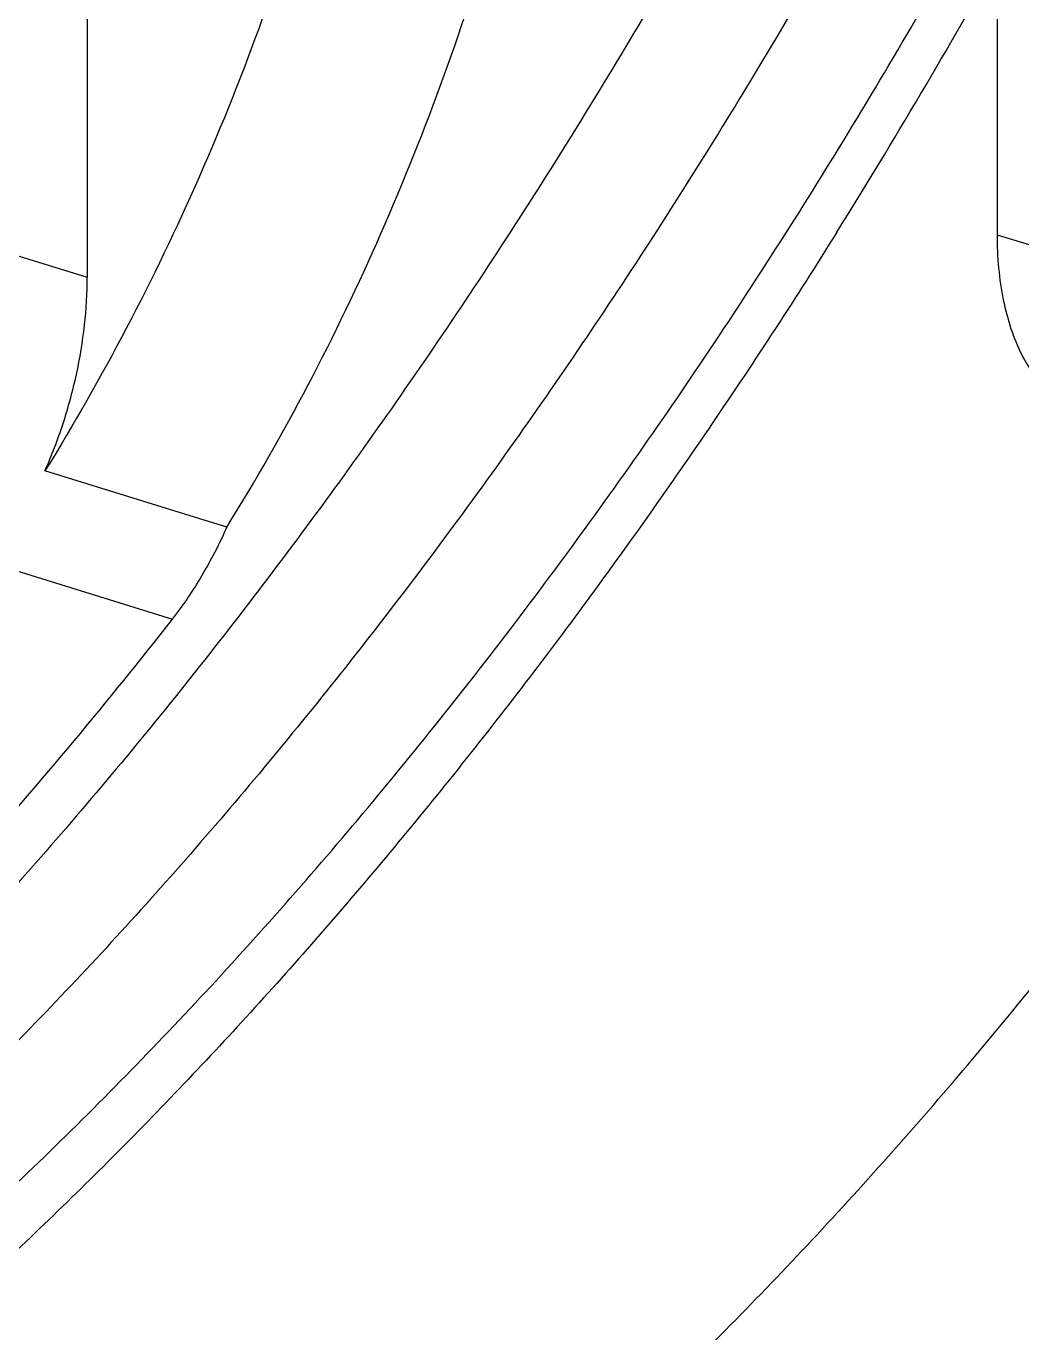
# Model space of a CAD drawing. Header units: inches. Extents: x 0 to 22, y 0 to 17.
# Drawn here: x 5.0364 to 5.2507, y 11.6037 to 11.8849 of the extents above; entities that cross this region are included whole.
import ezdxf

# ---------------------------------------------------------------- set-up
doc = ezdxf.new("R2010")
doc.units = ezdxf.units.IN
doc.header["$LTSCALE"] = 1.21
doc.header["$MEASUREMENT"] = 0
doc.layers.get('0').update_dxf_attribs({"linetype": 'CONTINUOUS'})

msp = doc.modelspace()

# ---------------------------------------------------------------- linework, layer by layer
at = {"color": 7}
for p, q in [((5.2453856221, 12.1965222915), (5.2453856221, 11.840040612)), ((5.049553894700001, 12.0684095114), (5.049553894700001, 11.8308975211)), ((5.079611612, 11.7771199146), (5.0404452666, 11.7892232307))]:
    msp.add_line(p, q, dxfattribs=at)
at = {"color": 8}
for p, q in [((4.9894537682, 11.8494698648), (5.049553894700001, 11.8308975211)), ((5.2453856221, 11.8400406115), (5.2829853139, 11.8284214279)), ((4.9907670557, 11.7811436535), (5.0678999499, 11.7573077864))]:
    msp.add_line(p, q, dxfattribs=at)
at = {"color": 7}
msp.add_arc((4.0370686595, 12.5735316453), 1.3838714196, 328.0190539604001, 330.8953977799, dxfattribs=at)
for points, knots in [([(5.119485016100001, 12.0632149934), (5.119485016100001, 12.0516708755), (5.1185554599, 12.0282226935), (5.1145771213, 11.9928401431), (5.108032214200001, 11.957093529), (5.0990109595, 11.9214648812), (5.0876375967, 11.8864178188), (5.0740543389, 11.8524121571), (5.0584428157, 11.8199075199), (5.0466468525, 11.7992060218), (5.0404452666, 11.7892232307)], [0, 0, 0, 0, 0.1200022475, 0.243664774, 0.3698348744, 0.4974732323, 0.6254381155, 0.7525799561, 0.8778340189, 1, 1, 1, 1]), ([(5.079611612, 11.7771199146), (5.085813198, 11.7871027057), (5.0976091612, 11.8078042038), (5.1132206843, 11.8403088409), (5.1268039422, 11.8743145026), (5.138177305, 11.909361565), (5.147198559700001, 11.9449902128), (5.1537434667, 11.980736827), (5.1577218054, 12.0161193773), (5.1586513616, 12.0395675594), (5.1586513616, 12.0511116773)], [0, 0, 0, 0, 0.1221659811, 0.2474200439, 0.3745618845000001, 0.5025267677, 0.6301651256, 0.7563352259999999, 0.8799977525, 1, 1, 1, 1]), ([(5.2461638294, 12.0361463403), (5.2299795244, 11.9998516205), (5.203769891499999, 11.9466817874), (5.1648652774, 11.8787115492), (5.134322693000001, 11.8302440088), (5.1023508646, 11.7841473123), (5.0690870063, 11.7406231337), (5.0346788464, 11.6998615879), (4.9992744741, 11.6620428465), (4.9630303656, 11.6273310119), (4.9261016323, 11.5958806203), (4.8886507043, 11.5678275379), (4.8508366767, 11.5432987607), (4.8128252884, 11.5224003811), (4.7747760887, 11.5052308863), (4.7368603586, 11.4918669529), (4.7113470024, 11.485432718), (4.6987009082, 11.4829075958)], [0, 0, 0, 0, 0.1480571119, 0.2205406104, 0.2917227816, 0.3614238818, 0.4294780746, 0.4957388201, 0.5600787196, 0.6223958332, 0.6826135028, 0.7406878659999999, 0.7966077594, 0.8504032206000001, 0.9021453198, 0.9519546379, 1, 1, 1, 1]), ([(5.2461468264, 11.9710460986), (5.2290613902, 11.9368822967), (5.2016442472, 11.8870286858), (5.1613597908, 11.8237055602), (5.1300283414, 11.7789314464), (5.097460328, 11.7366663129), (5.0637936458, 11.6970920629), (5.0291743005, 11.6603792328), (4.9937500162, 11.6266869343), (4.9576727975, 11.5961604284), (4.9210963444, 11.568932219), (4.8841761562, 11.5451209628), (4.8470689856, 11.5248309121), (4.8099319636, 11.5081535265), (4.7729216629, 11.4951641393), (4.7362008435, 11.4859269854), (4.7116559831, 11.4822480838), (4.6995280268, 11.4810774334)], [0, 0, 0, 0, 0.1502285724, 0.2234311577, 0.295102248, 0.3650760013, 0.433204511, 0.4993611309000001, 0.5634432775, 0.6253758556, 0.6851152165000001, 0.7426525765, 0.7980191444, 0.8512891344, 0.9025852901000001, 0.9520802221, 1, 1, 1, 1]), ([(4.9662270361, 11.5779642614), (4.9793971025, 11.5878904256), (5.0055371627, 11.609052519), (5.0433303042, 11.643808647), (5.0802641664, 11.682008582), (5.116159719, 11.7234635574), (5.1508422518, 11.7679743909), (5.184146667799999, 11.8153231316), (5.2159075136, 11.8652806714), (5.2357819985, 11.8998657836), (5.2454345806, 11.9175293801)], [0, 0, 0, 0, 0.1117381458, 0.2276772911, 0.3476814416, 0.4715523192, 0.5990385541, 0.7298400325, 0.8636187156, 1, 1, 1, 1]), ([(5.210901992799999, 11.8405818437), (5.2022257045, 11.8267000529), (5.1845203638, 11.7995032494), (5.156694165299999, 11.7601548318), (5.1279165976, 11.722739327), (5.0982887801, 11.6873864263), (5.067903365199999, 11.6542071417), (5.0271187537, 11.6136146235), (4.9948102673, 11.5857953124), (4.9726407424, 11.5687974904)], [0, 0, 0, 0, 0.1351895858, 0.2679245327, 0.3978973436, 0.5248893938, 0.6487378261, 0.7692972265000001, 1, 1, 1, 1]), ([(5.2453856221, 11.840040612), (5.2453856221, 11.8376259698), (5.2455954048, 11.8329195965), (5.246573771, 11.8261352602), (5.2482042915, 11.8199179593), (5.250455086600001, 11.8143803506), (5.2532987069, 11.8096197716), (5.256690698, 11.8057190821), (5.2605852568, 11.8027692344), (5.2634907298, 11.8014752382), (5.2649675593, 11.8010184553)], [0, 0, 0, 0, 0.1556869993, 0.3032263119, 0.4411644839, 0.5691032363, 0.687375671, 0.7971159311, 0.9003289409999999, 1, 1, 1, 1]), ([(5.0404452666, 11.7892232307), (5.0419128906, 11.7925462671), (5.0445120815, 11.7993602257), (5.0473709905, 11.8098572299), (5.0491316097, 11.8204087753), (5.049553894700001, 11.8274472405), (5.049553894700001, 11.8308975211)], [0, 0, 0, 0, 0.2538143894, 0.5085462945, 0.7589309769, 1, 1, 1, 1]), ([(5.0582081982, 11.4979301762), (5.0709448316, 11.5062078182), (5.0963104409, 11.5240004331), (5.1332196477, 11.5535969479), (5.1695330281, 11.5864772195), (5.205092, 11.6224871175), (5.2397456957, 11.6614770269), (5.2733521213, 11.7032813381), (5.305756299800001, 11.747716884), (5.3262590549, 11.7786461113), (5.3362841053, 11.794491674)], [0, 0, 0, 0, 0.1112694086, 0.2267573546, 0.3463430461, 0.469903443, 0.5972848090999999, 0.7282848967000001, 0.8626503823, 1, 1, 1, 1]), ([(5.0678999499, 11.7573077864), (5.0702095675, 11.7602552343), (5.074519894, 11.7666494802), (5.0780191586, 11.7735142358), (5.079611612, 11.7771199146)], [0, 0, 0, 0, 0.4871776733, 1, 1, 1, 1]), ([(4.696202847099999, 11.4911292441), (4.7122342688, 11.494539229), (4.7446510318, 11.5035999847), (4.79255464, 11.5230387915), (4.8404773316, 11.5484619358), (4.888079175, 11.5796821079), (4.9350440998, 11.6164681617), (4.9810507187, 11.6585688269), (5.0257721606, 11.705681731), (5.0540388029, 11.7396187074), (5.0678999499, 11.7573077864)], [0, 0, 0, 0, 0.1055173222, 0.2160923836, 0.3322239159, 0.4542022777, 0.5821079464, 0.7158764136, 0.8553216372, 1, 1, 1, 1]), ([(5.3695802407, 11.7568327875), (5.3579178754, 11.7381733667), (5.334018067300001, 11.7018098989), (5.2960818039, 11.6497324815), (5.2566320623, 11.6009831366), (5.2158746412, 11.5558118952), (5.174010371700001, 11.5144409452), (5.1312455257, 11.4770789594), (5.0877940327, 11.4439134337), (5.043868038899999, 11.4151150292), (4.9996863988, 11.3908265262), (4.955462899, 11.3711801078), (4.9114178016, 11.3562768215), (4.8677675106, 11.3462063676), (4.8247337094, 11.3410296529), (4.7825363111, 11.3407883805), (4.741408405400001, 11.3454951217), (4.714787844, 11.3519351827), (4.7018100991, 11.3559453841)], [0, 0, 0, 0, 0.0792044665, 0.1565627051, 0.2318264209, 0.3048334079, 0.3754486744, 0.4435600475, 0.5091008575, 0.572052087, 0.6324487168, 0.6903820928, 0.7460117457, 0.7995652134000001, 0.8513426976, 0.901713353, 0.9511070191, 1, 1, 1, 1])]:
    msp.add_open_spline(points, degree=3, knots=knots, dxfattribs=at)

doc.saveas('drawing.dxf')
